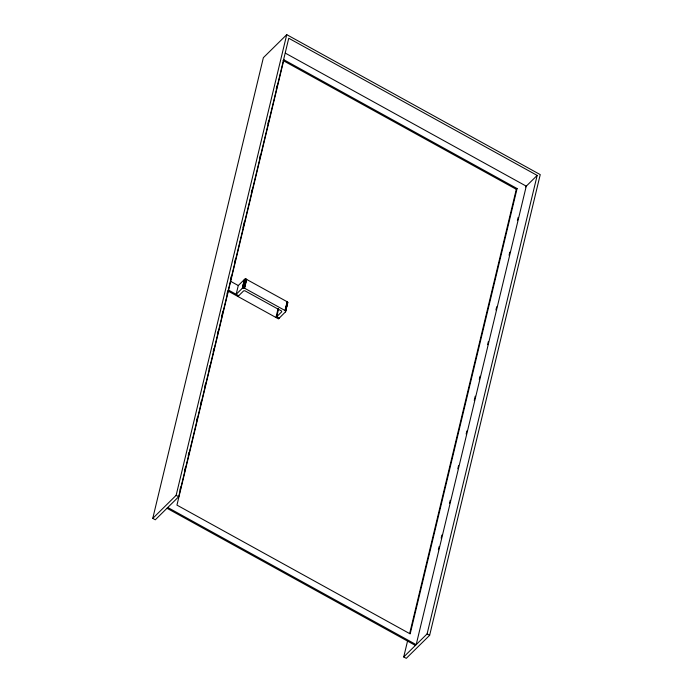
<?xml version="1.0" encoding="UTF-8"?>
<svg xmlns="http://www.w3.org/2000/svg" width="693" height="693" viewBox="0 0 693 693"><rect width="100%" height="100%" fill="white"/><g stroke="black" fill="none" stroke-linecap="round" stroke-linejoin="round"><path stroke-width="1.04" d="M403.724 656.947L427.096 633.913L537.17 175.416L288.747 38.245L178.673 496.742L155.301 519.785L152.763 518.381L263.366 57.684L286.737 34.65L540.237 174.619L429.634 635.316L406.263 658.35L403.724 656.947L407.519 641.172M152.763 518.381L176.135 495.339L286.737 34.65M179.946 490.15L180.7 487.006M184.762 470.088L185.525 466.926M188.253 455.544L189.007 452.39M196.561 420.928L197.323 417.784M200.684 403.759L201.446 400.597M204.877 386.322L205.63 383.177M209.026 369.014L209.788 365.852M213.184 351.715L213.938 348.57M217.368 334.269L218.13 331.115M221.491 317.108L222.929 311.114M227.027 294.031L227.78 290.887L278.482 318.884L285.707 311.616L285.031 310.516L244.205 288.019L242.429 288.167L236.166 294.317L238.279 285.542L230.674 281.349M230.509 279.53L231.271 276.368M234.684 262.162L235.438 259.009M243 227.512L244.412 221.621M251.316 192.853L252.079 189.709M259.641 158.203L260.395 155.05M267.922 123.709L268.719 120.4M276.264 88.973L277.035 85.741M283.861 59.771L176.949 505.11L410.169 633.887L517.082 188.548L283.861 59.771L283.082 60.542L516.302 189.31L517.082 188.548M242.307 288.271L244.412 279.496L246.31 279.244L287.136 301.741L287.621 303.179M242.429 288.167L244.542 279.392M242.576 288.071L244.69 279.296M242.749 288.002L244.854 279.227M242.931 287.941L245.036 279.166M243.13 287.907L245.235 279.132M243.338 287.89L245.443 279.114M243.555 287.898L245.66 279.123M243.771 287.916L245.876 279.14M243.988 287.959L246.093 279.184M244.205 288.019L246.31 279.244M244.404 288.097L246.517 279.322M244.603 288.193L246.708 279.418M278.058 308.706L275.953 317.481L281.696 311.815L281.583 311.036L244.854 290.757L243.65 290.861L237.924 296.491M278.603 308.913L276.732 316.718L279.262 318.113M285.031 310.516L287.136 301.741M285.187 310.611L287.292 301.836M285.325 310.724L287.43 301.949M285.447 310.836L287.552 302.061M285.551 310.958L287.656 302.183M285.629 311.088L287.734 302.313M285.507 311.954L287.794 302.451M409.641 633.601L516.302 189.31M438.383 549.74L439.145 546.578M441.164 538.166L441.917 535.013M449.497 503.465L450.251 500.311M457.83 468.763L458.584 465.609M466.155 434.061L466.917 430.907M474.237 400.407L475.251 396.205M479.287 379.374L480.041 376.221M487.621 344.672L488.374 341.519M495.945 309.97L496.708 306.817M509.078 255.284L509.831 252.131M517.411 220.582L518.165 217.429M238.262 285.559L244.412 279.496M525.485 186.928L537.17 175.416M285.395 53.17L526.264 186.166L416.19 644.663L167.767 507.493M228.56 290.124L238.704 295.72M176.135 495.339L178.673 496.742M427.096 633.913L429.634 635.316M166.987 508.264L415.41 645.434"/></g></svg>
